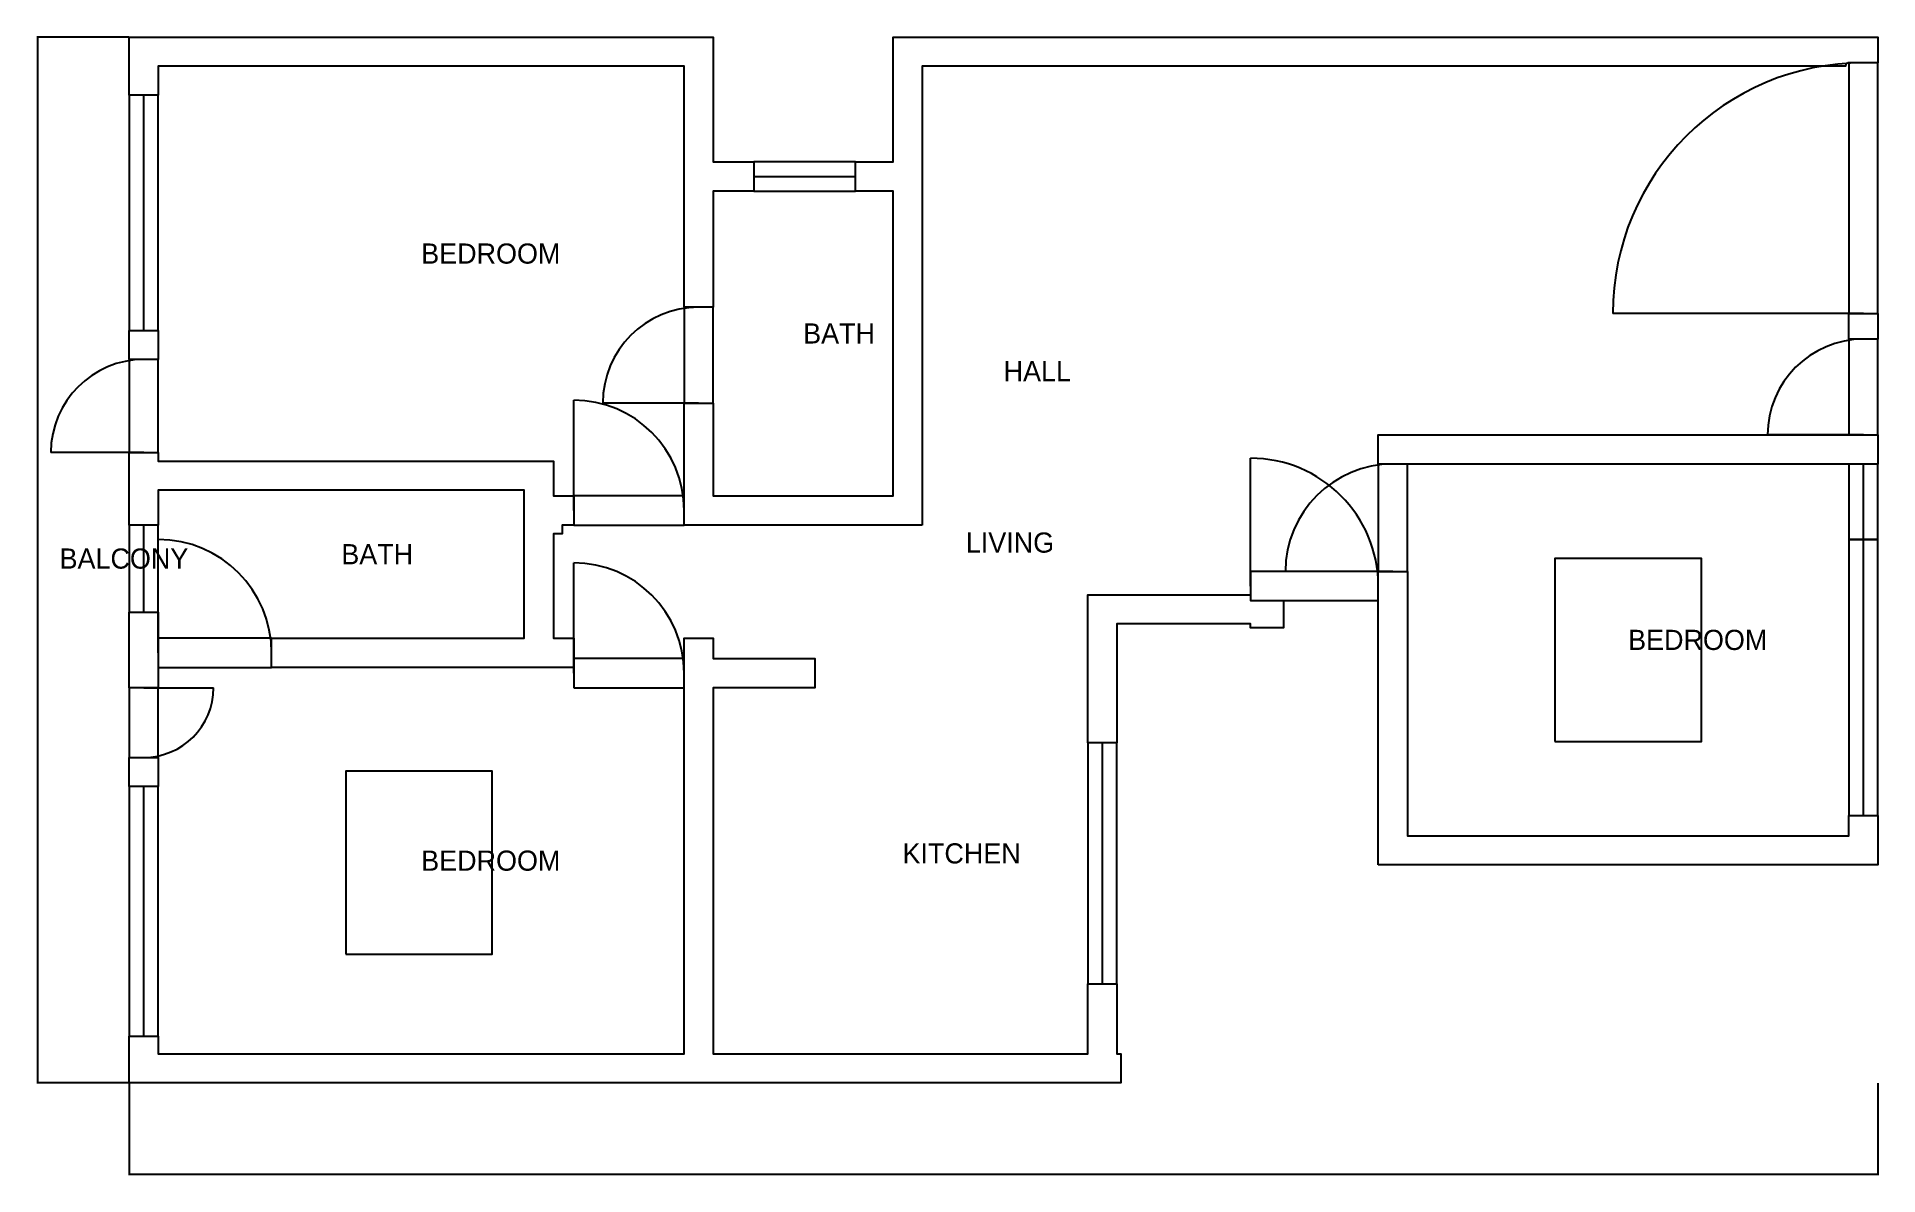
# Model space of a CAD drawing. Extents: x -51 to 741, y 101 to 590.
import ezdxf

# ---------------------------------------------------------------- set-up
doc = ezdxf.new("R2010")
doc.units = 0
for name, color, linetype in [('A-ANNO-DIMS', 7, 'Continuous'), ('A-FURN', 7, 'Continuous'), ('ANNO', 7, 'Continuous'), ('DOOR', 7, 'Continuous'), ('WALL', 7, 'Continuous'), ('WINDOW', 7, 'Continuous')]:
    doc.layers.add(name, color=color, linetype=linetype)
doc.styles.add('OpenSansCondensed-Light', font='OpenSansCondensed-Light.ttf')
doc.dimstyles.new('EZDXF', dxfattribs={"dimtxt": 0.25, "dimasz": 0.175, "dimexe": 0.375, "dimexo": 0.125, "dimgap": 0.1, "dimtad": 1, "dimlfac": 100, "dimzin": 12, "dimdsep": 46, "dimtxsty": 'OpenSansCondensed-Light', "dimblk": 'ARCHTICK', "dimcen": 2.5, "dimazin": 3, "dimtfac": 0.5, "dimtmove": 2, "dimatfit": 3})

# ---------------------------------------------------------------- blocks, each defined once
blk = doc.blocks.new('_ARCHTICK')
at = {"color": 0, "linetype": 'BYBLOCK', "const_width": 0.15}
blk.add_lwpolyline([(-0.5, -0.5), (0.5, 0.5)], dxfattribs=at)

msp = doc.modelspace()

# ---------------------------------------------------------------- linework, layer by layer
at = {"layer": 'A-FURN'}
for points in [[(602.31676, 287.14797), (665.30888, 287.14797), (665.30888, 365.88813), (602.31676, 365.88813)], [(82.30733, 195.7168), (145.29946, 195.7168), (145.29946, 274.45696), (82.30733, 274.45696)]]:
    msp.add_lwpolyline(points, close=True, dxfattribs=at)
at = {"layer": 'DOOR'}
for p, q in [((734.99525, 471.24371), (627.21187, 471.24371)), ((180.36565, 386.478), (180.36565, 433.9463)), ((234.07978, 432.69714), (192.85731, 432.69714)), ((734.99525, 418.95631), (693.77278, 418.95631)), ((-4.51088, 411.46132), (-44.48418, 411.46132)), ((471.42127, 353.99969), (471.42127, 408.96299)), ((1.73495, 325.26888), (1.73495, 373.98635)), ((180.36565, 316.52472), (180.36565, 363.99302)), ((532.6304, 360.24552), (486.41126, 360.24552)), ((-4.51088, 310.27889), (25.4691, 310.27889))]:
    msp.add_line(p, q, dxfattribs=at)
for points in [[(741.24108, 471.24371), (741.24108, 579.02709), (728.74942, 579.02709), (728.74942, 471.24371)], [(240.32561, 432.69714), (240.32561, 473.91961), (227.83395, 473.91961), (227.83395, 432.69714)], [(741.24108, 418.95631), (741.24108, 460.17878), (728.74942, 460.17878), (728.74942, 418.95631)], [(1.73495, 411.46132), (1.73495, 451.43462), (-10.75671, 451.43462), (-10.75671, 411.46132)], [(538.87622, 360.24552), (538.87622, 406.46465), (526.38457, 406.46465), (526.38457, 360.24552)], [(180.36565, 380.23217), (227.83395, 380.23217), (227.83395, 392.72383), (180.36565, 392.72383)], [(471.42127, 347.75386), (526.38457, 347.75386), (526.38457, 360.24552), (471.42127, 360.24552)], [(1.73495, 319.02305), (50.45242, 319.02305), (50.45242, 331.51471), (1.73495, 331.51471)], [(180.36565, 310.27889), (227.83395, 310.27889), (227.83395, 322.77055), (180.36565, 322.77055)], [(-10.75671, 310.27889), (-10.75671, 280.29891), (1.73495, 280.29891), (1.73495, 310.27889)]]:
    msp.add_lwpolyline(points, close=True, dxfattribs=at)
for centre, radius, start, end in [((734.99525, 471.24371), 107.78338, 90, 180), ((234.07978, 432.69714), 41.22247, 90, 180), ((734.99525, 418.95631), 41.22247, 90, 180), ((-4.51088, 411.46132), 39.9733, 90, 180), ((180.36565, 386.478), 47.4683, 0, 90), ((471.42127, 353.99969), 54.96329, 0, 90), ((532.6304, 360.24552), 46.21913, 90, 180), ((1.73495, 325.26888), 48.71746, 0, 90), ((180.36565, 316.52472), 47.4683, 0, 90), ((-4.51088, 310.27889), 29.97998, -90, 0)]:
    msp.add_arc(centre, radius, start, end, dxfattribs=at)
at = {"layer": 'WALL'}
for points in [[(227.83395, 473.91961), (227.83395, 577.60036), (1.73495, 577.60036), (1.73495, 565.1087), (-10.75671, 565.1087), (-10.75671, 590.09202), (240.32561, 590.09202), (240.32561, 536.37789), (257.81393, 536.37789), (257.81393, 523.88623), (240.32561, 523.88623), (240.32561, 473.91961)], [(330.26554, 380.23217), (227.83395, 380.23217), (227.83395, 432.69714), (240.32561, 432.69714), (240.32561, 392.72383), (317.77389, 392.72383), (317.77389, 523.88623), (301.53473, 523.88623), (301.53473, 536.37789), (317.77389, 536.37789), (317.77389, 590.09202), (741.24108, 590.09202), (741.24108, 579.02709), (728.74942, 579.02709), (728.60957, 579.02022), (728.47108, 578.99968), (728.33526, 578.96565), (728.20343, 578.91849), (728.07686, 578.85862), (727.95677, 578.78664), (727.84431, 578.70324), (727.74057, 578.60921), (727.64654, 578.50547), (727.56314, 578.39301), (727.49116, 578.27292), (727.43129, 578.14635), (727.38412, 578.01452), (727.3501, 577.8787), (727.32956, 577.74021), (727.32269, 577.60036), (330.26554, 577.60036)], [(741.24108, 460.17878), (728.74942, 460.17878), (728.74942, 471.24371), (741.24108, 471.24371)], [(1.73495, 451.43462), (-10.75671, 451.43462), (-10.75671, 463.92628), (1.73495, 463.92628)], [(741.24108, 418.95631), (741.24108, 406.46465), (526.38457, 406.46465), (526.38457, 418.95631)], [(180.36565, 380.23217), (175.36899, 380.23217), (175.36899, 376.48468), (171.62149, 376.48468), (171.62149, 331.51471), (180.36565, 331.51471), (180.36565, 319.02305), (50.45242, 319.02305), (50.45242, 331.51471), (159.12984, 331.51471), (159.12984, 395.22216), (1.73495, 395.22216), (1.73495, 380.23217), (-10.75671, 380.23217), (-10.75671, 411.46132), (1.73495, 411.46132), (1.73495, 407.71382), (171.62149, 407.71382), (171.62149, 392.72383), (180.36565, 392.72383)], [(526.38457, 234.07978), (526.38457, 360.24552), (538.87622, 360.24552), (538.87622, 246.57144), (728.74942, 246.57144), (728.74942, 255.3156), (741.24108, 255.3156), (741.24108, 234.07978)], [(401.46799, 286.54474), (401.46799, 350.2522), (471.42127, 350.2522), (471.42127, 347.75386), (485.64788, 347.75386), (485.64788, 336.02559), (471.42127, 336.02559), (471.42127, 337.76054), (413.95965, 337.76054), (413.95965, 286.54474)], [(-10.75671, 342.7572), (1.73495, 342.7572), (1.73495, 310.27889), (-10.75671, 310.27889)], [(-10.75671, 140.39235), (-10.75671, 160.379), (1.73495, 160.379), (1.73495, 152.88401), (227.83395, 152.88401), (227.83395, 331.51471), (240.32561, 331.51471), (240.32561, 322.77055), (284.04641, 322.77055), (284.04641, 310.27889), (240.32561, 310.27889), (240.32561, 152.88401), (401.46799, 152.88401), (401.46799, 182.86399), (413.95965, 182.86399), (413.95965, 152.88401), (415.6946, 152.88401), (415.6946, 140.39235)], [(-10.75671, 280.29891), (1.73495, 280.29891), (1.73495, 267.80726), (-10.75671, 267.80726)]]:
    msp.add_lwpolyline(points, close=True, dxfattribs=at)
at = {"layer": 'WINDOW'}
for p, q in [((-4.51088, 463.92628), (-4.51088, 565.1087)), ((257.81393, 530.13206), (301.53473, 530.13206)), ((734.99525, 373.98635), (734.99525, 406.46465)), ((-4.51088, 342.7572), (-4.51088, 380.23217)), ((734.99525, 255.3156), (734.99525, 373.98635)), ((407.71382, 182.86399), (407.71382, 286.54474)), ((-4.51088, 160.379), (-4.51088, 267.80726))]:
    msp.add_line(p, q, dxfattribs=at)
for points in [[(1.73495, 463.92628), (1.73495, 565.1087), (-10.75671, 565.1087), (-10.75671, 463.92628)], [(257.81393, 523.88623), (301.53473, 523.88623), (301.53473, 536.37789), (257.81393, 536.37789)], [(741.24108, 373.98635), (741.24108, 406.46465), (728.74942, 406.46465), (728.74942, 373.98635)], [(1.73495, 342.7572), (1.73495, 380.23217), (-10.75671, 380.23217), (-10.75671, 342.7572)], [(741.24108, 255.3156), (741.24108, 373.98635), (728.74942, 373.98635), (728.74942, 255.3156)], [(413.95965, 182.86399), (413.95965, 286.54474), (401.46799, 286.54474), (401.46799, 182.86399)], [(1.73495, 160.379), (1.73495, 267.80726), (-10.75671, 267.80726), (-10.75671, 160.379)]]:
    msp.add_lwpolyline(points, close=True, dxfattribs=at)

# ---------------------------------------------------------------- texts
at = {"layer": 'ANNO'}
for s, p in [('BEDROOM', (114.78445, 492.65709)), ('BATH', (279.04975, 458.30503)), ('HALL', (365.24218, 442.06588)), ('LIVING', (349.00303, 368.3651)), ('BALCONY', (-40.73668, 361.49469)), ('BATH', (80.43239, 363.36844)), ('BEDROOM', (633.81282, 326.51805)), ('BEDROOM', (114.78445, 231.58145)), ('KITCHEN', (321.76428, 234.70436))]:
    msp.add_text(s, height=8.661417, dxfattribs=at).set_placement(p)

# ---------------------------------------------------------------- dimensions: what is measured, and where the dimension line sits
at = {"layer": 'A-ANNO-DIMS'}
msp.add_linear_dim(base=(-50.12678, 140.39235), p1=(-10.75671, 140.39235), p2=(-10.75671, 590.09202), angle=90, dimstyle='EZDXF', dxfattribs=at).render()
msp.add_linear_dim(base=(-10.75671, 101.02227), p1=(-10.75671, 140.39235), p2=(741.24108, 140.39235), dimstyle='EZDXF', dxfattribs=at).render()

doc.saveas('drawing.dxf')
